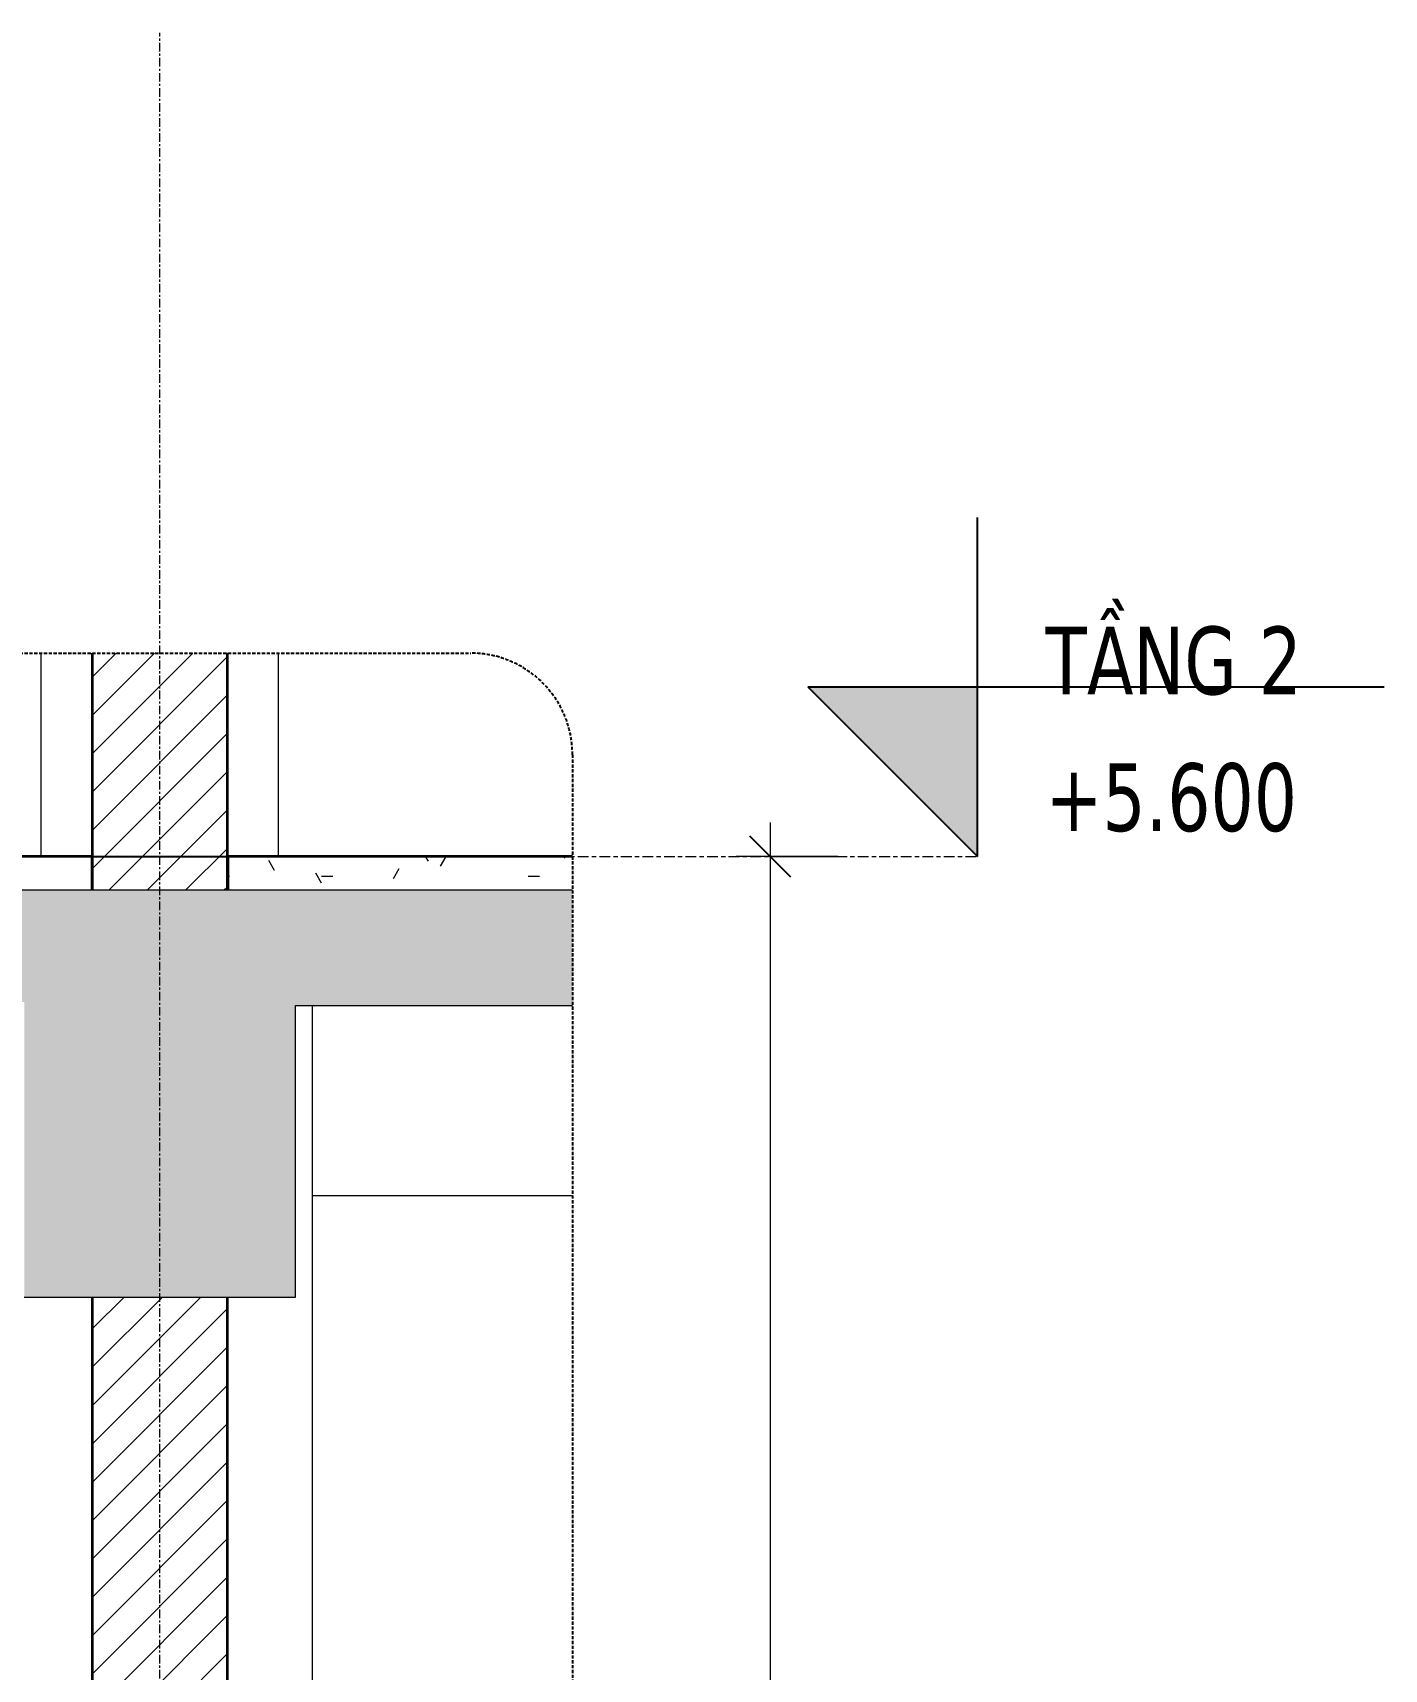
# Model space of a CAD drawing. Header units: millimetres. Extents: x 50254 to 245170, y 481 to 78637.
# Drawn here: x 115089 to 117082, y 4401 to 6815 of the extents above; entities that cross this region are included whole.
import ezdxf

# ---------------------------------------------------------------- set-up
doc = ezdxf.new("R2010")
doc.units = ezdxf.units.MM
for name, pattern in [('Centre', [31.75, 6.35, -4.7625, 15.875, -4.7625]), ('Grid Line', [22.225, 12.7, -3.175, 3.175, -3.175]), ('Hidden', [7.14375, 4.7625, -2.38125]), ('IMPORT-CENTER _2_', [40.64, 25.4, -5.08, 5.08, -5.08])]:
    doc.linetypes.add(name, pattern=pattern)
for name, color, linetype, lineweight in [('0-4', 90, 'Continuous', 5), ('A-ANNO-DIMS', 211, 'Continuous', 9), ('A-ANNO-DIMS-50', 211, 'Continuous', 9), ('A-DETL-GENF', 92, 'Continuous', 18), ('A-DETL-GENF-4', 92, 'Hidden', 25), ('A-DETL-GENF-5', 9, 'Continuous', 18), ('A-DETL-THIN', 151, 'Continuous', 18), ('A-FLOR-FNSH-1', 250, 'Continuous', 35), ('A-FLOR-LEVL', 51, 'Continuous', 9), ('A-FLOR-LEVL-1', 51, 'Continuous', 25), ('A-FLOR-LEVL-2', 51, 'Centre', 9), ('A-FLOR-PATT-3', 67, 'Continuous', 18), ('A-WALL-4', 250, 'Continuous', 35), ('A-WALL-PATT-2', 111, 'Continuous', 18), ('G-IMPT', 8, 'Continuous', 18), ('G-IMPT-4', 8, 'IMPORT-CENTER _2_', 18), ('M-EQPM', 50, 'Continuous', 18), ('M-EQPM-2', 50, 'Continuous', 25), ('S-BEAM-1', 7, 'Continuous', 18), ('S-COLS-8', 7, 'Continuous', 18), ('S-GRID-1', 1, 'Grid Line', 9)]:
    doc.layers.add(name, color=color, linetype=linetype, lineweight=lineweight)
doc.styles.add('Tahoma_B_1', font='tahomabd.ttf', dxfattribs={"width": 0.85, "height": 100})
doc.styles.add('UTM Avo', font='', dxfattribs={"width": 0.9, "height": 125})
doc.styles.get('UTM Avo').set_extended_font_data('UTM Avo')
doc.dimstyles.new('1_Dim_chi_tiet_2_5', dxfattribs={"dimscale": 304.8, "dimtxt": 124.912619, "dimasz": 0.19685, "dimexe": 0.164042, "dimexo": 0.0625, "dimgap": 0.016404, "dimtad": 1, "dimdec": 0, "dimrnd": 5, "dimzin": 0, "dimdsep": 46, "dimtxsty": 'UTM Avo', "dimblk1": 'OBLIQUE', "dimblk2": 'OBLIQUE', "dimsah": 1, "dimcen": 0.09, "dimdle": 0.164042, "dimazin": 0, "dimtfac": 1, "dimtdec": 4, "dimtix": 1, "dimtmove": 0, "dimatfit": 3, "dimfxl": 0.328084, "dimfxlon": 1, "dimtvp": 1, "dimtolj": 1, "dimtzin": 0, "dimarcsym": 2})
pattern_1 = [(45, (112637.905, 15375), (-28.28427, 28.28427), [])]

# ---------------------------------------------------------------- blocks, each defined once
blk = doc.blocks.new('NCV_TKTC_KET CAU_rvt-5-TKCS_CĂN HỘ LOẠI 1 - MẶT CẮT 4')
at = {"layer": 'S-BEAM-1'}
blk.add_line((61177.6, 5100), (61561, 5100), dxfattribs=at)
at = {"layer": 'S-COLS-8'}
for p, q in [((60777.6, 5600), (60777.6, 5900)), ((61127.6, 5600), (61127.6, 5900)), ((61177.6, 2200), (61177.6, 5380))]:
    blk.add_line(p, q, dxfattribs=at)
blk = doc.blocks.new('NCV_TKTC_TANG 2_rvt-3-TKCS_CĂN HỘ LOẠI 1 - MẶT CẮT 4')
at = {"layer": 'A-FLOR-PATT-3'}
h = blk.add_hatch(dxfattribs=at)
h.set_pattern_fill('FP_14', color=256, style=0, pattern_type=2)
h.set_pattern_definition([(0, (58313.93, 15375), (203.2, 50.8), [16.764, -135.636, 16.764, -135.636, -812.8]), (0, (58313.93, 15375), (203.2, 50.8), [-304.8, 16.764, -288.036, 16.764, -135.636, -355.6]), (0, (58313.93, 15375), (203.2, 50.8), [-762, 16.764, -84.836, 16.764, -237.236]), (120, (58390.13, 15400.4), (-145.5941, 150.57636), [16.764, -135.636, 16.764, -135.636, -812.8]), (120, (58390.13, 15400.4), (-145.5941, 150.57636), [-304.8, 16.764, -288.036, 16.764, -135.636, -355.6]), (120, (58390.13, 15400.4), (-145.5941, 150.57636), [-762, 16.764, -84.836, 16.764, -237.236]), (240, (58415.53, 15502), (-57.6059, -201.37636), [16.764, -135.636, 16.764, -135.636, -812.8]), (240, (58415.53, 15502), (-57.6059, -201.37636), [-304.8, 16.764, -288.036, 16.764, -135.636, -355.6]), (240, (58415.53, 15502), (-57.6059, -201.37636), [-762, 16.764, -84.836, 16.764, -237.236])])
h.paths.add_polyline_path([(61052.6, 5550), (61561, 5550), (61561, 5600), (61052.6, 5600)])
at = {"layer": 'A-FLOR-FNSH-1'}
for p, q in [((60852.6, 5600), (57852.6, 5600)), ((60852.6, 5550), (60852.6, 5600)), ((61561, 5600), (61052.6, 5600)), ((61052.6, 5600), (61052.6, 5550))]:
    blk.add_line(p, q, dxfattribs=at)
blk = doc.blocks.new('TKTC_XREF_251221_MB TANG 2-7 - TKTC_XREF_260130_MB TANG 2-5_dwg_$cc-V112-TKCS_CĂN HỘ LOẠI 1 - MẶT CẮT 4')
at = {"layer": 'G-IMPT-4'}
for p, q in [((53005.9, 5600), (52884.8, 5600)), ((52945, 5600), (52945.7, 5600))]:
    blk.add_line(p, q, dxfattribs=at)
at = {"layer": 'M-EQPM'}
for p, q in [((52900.3, 5600), (52900.3, 5600)), ((52945.3, 5600), (52945.1, 5600)), ((52945.1, 5600), (52945.6, 5600)), ((52945.6, 5600), (52945.3, 5600))]:
    blk.add_line(p, q, dxfattribs=at)
blk = doc.blocks.new('TKTC_XREF_251221_MB TANG 2-7 - TKTC_XREF_260130_MB TANG 2-5_dwg_CUM U_DN100-V113-TKCS_CĂN HỘ LOẠI 1 - MẶT CẮT 4')
at = {"layer": 'G-IMPT'}
for p, q in [((52881.3, 5600), (52882.1, 5600)), ((52882.1, 5600), (52881.3, 5600)), ((52881.3, 5600), (52881.3, 5600)), ((52881.4, 5600), (52882.2, 5600)), ((52882.2, 5600), (52881.4, 5600)), ((52881.4, 5600), (52881.4, 5600)), ((52883.3, 5600), (52883.3, 5600)), ((52883.4, 5600), (52883.4, 5600)), ((52884.8, 5600), (52884.8, 5600)), ((52884.9, 5600), (52884.9, 5600)), ((52886.4, 5600), (52886.4, 5600)), ((52886.5, 5600), (52886.5, 5600)), ((52887.1, 5600), (52887.1, 5600)), ((52887.1, 5600), (52887.1, 5600)), ((52887.1, 5600), (52887.1, 5600)), ((52890.9, 5600), (52887.1, 5600)), ((52890.9, 5600), (52887.1, 5600)), ((52887.2, 5600), (52887.2, 5600)), ((52887.2, 5600), (52887.3, 5600)), ((52891, 5600), (52887.2, 5600)), ((52887.3, 5600), (52887.3, 5600)), ((52891, 5600), (52887.3, 5600)), ((52892.4, 5600), (52943.7, 5600)), ((52892.6, 5600), (52943.9, 5600)), ((52943.9, 5600), (52943.7, 5600)), ((52943.9, 5600), (52943.7, 5600)), ((52943.9, 5600), (52943.8, 5600))]:
    blk.add_line(p, q, dxfattribs=at)
at = {"layer": 'G-IMPT', "flags": 128}
for points in [[(52886.4, 5600), (52882.1, 5600), (52882.1, 5600), (52886.4, 5600)], [(52886.5, 5600), (52882.2, 5600), (52882.2, 5600), (52886.5, 5600)], [(52887.1, 5600), (52890.9, 5600), (52890.9, 5600), (52887.1, 5600)], [(52887.3, 5600), (52891, 5600), (52891, 5600), (52887.2, 5600)], [(52890.9, 5600), (52890.9, 5600), (52892.4, 5600), (52892.4, 5600), (52890.9, 5600), (52890.9, 5600)], [(52891, 5600), (52891, 5600), (52892.5, 5600), (52892.6, 5600), (52891, 5600), (52891, 5600)], [(52892.4, 5600), (52943.7, 5600), (52943.8, 5600)], [(52892.6, 5600), (52943.9, 5600), (52943.9, 5600)]]:
    blk.add_lwpolyline(points, dxfattribs=at)
blk = doc.blocks.new('TKTC_XREF_251221_MB TANG 2-7 - TKTC_XREF_251221_MB TANG 2-7-2039446-TKCS_CĂN HỘ LOẠI 1 - MẶT CẮT 4')
at = {"layer": 'M-EQPM'}
for p, q in [((61053.6, 5600), (61093.4, 5600)), ((61093.4, 5600), (61053.6, 5600)), ((61093.6, 5600), (61213.4, 5600)), ((61213.4, 5600), (61093.6, 5600))]:
    blk.add_line(p, q, dxfattribs=at)
at = {"layer": 'M-EQPM-2'}
for p, q in [((57652.6, 5600), (61127.6, 5600)), ((61127.6, 5600), (61561, 5600))]:
    blk.add_line(p, q, dxfattribs=at)
for name in ['TKTC_XREF_251221_MB TANG 2-7 - TKTC_XREF_260130_MB TANG 2-5_dwg_CUM U_DN100-V113-TKCS_CĂN HỘ LOẠI 1 - MẶT CẮT 4', 'TKTC_XREF_251221_MB TANG 2-7 - TKTC_XREF_260130_MB TANG 2-5_dwg_$cc-V112-TKCS_CĂN HỘ LOẠI 1 - MẶT CẮT 4']:
    blk.add_blockref(name, (8201, 0))
blk = doc.blocks.new('BORDER VIEW - BORDER VIEW-3678985-TKCS_CĂN HỘ LOẠI 1 - MẶT CẮT 4')
at = {"layer": 'A-DETL-GENF-4'}
for p, q in [((52137.6, 5900), (61411, 5900)), ((61561, 5750), (61561, 1690))]:
    blk.add_line(p, q, dxfattribs=at)
blk.add_arc((61411, 5750), 150, 0, 90, dxfattribs=at)
blk = doc.blocks.new('Level - CAO ĐỘ LEVEL-350587-TKCS_CĂN HỘ LOẠI 1 - MẶT CẮT 4')
at = {"layer": 'A-FLOR-LEVL'}
blk.add_hatch(color=256, dxfattribs=at).paths.add_polyline_path([(62158.2, 2450), (62158.2, 2200), (61908.2, 2450)])
at = {"layer": 'A-FLOR-LEVL-1'}
for p, q in [((62158.2, 2200), (62158.2, 2700)), ((61908.2, 2450), (62158.2, 2200)), ((61908.2, 2450), (62758.2, 2450))]:
    blk.add_line(p, q, dxfattribs=at)
blk = doc.blocks.new('DIMBLOCK69-TKCS_CĂN HỘ LOẠI 1 - MẶT CẮT 4')
at = {"layer": 'A-ANNO-DIMS-50'}
for p, q in [((116176.5, 5650), (116176.5, 2150)), ((116276.5, 5600), (116126.5, 5600)), ((116176.5, 5600), (116276.5, 5600)), ((116276.5, 2200), (116126.5, 2200)), ((116176.5, 2200), (116276.5, 2200))]:
    blk.add_line(p, q, dxfattribs=at)
at = {"layer": 'A-ANNO-DIMS-50', "lineweight": 25}
for p, q in [((116176.5, 5600), (116146.5, 5630)), ((116176.5, 5600), (116206.5, 5570)), ((116176.5, 2200), (116146.5, 2230)), ((116176.5, 2200), (116206.5, 2170))]:
    blk.add_line(p, q, dxfattribs=at)
at = {"layer": 'A-ANNO-DIMS-50', "color": 0, "insert": (116014.1, 3728.8), "char_height": 125, "width": 410.824, "attachment_point": 1, "rotation": 90, "line_spacing_factor": 1.110334, "style": 'UTM Avo'}
blk.add_mtext('3400', dxfattribs=at)
blk = doc.blocks.new('_Oblique')
at = {"color": 0, "linetype": 'ByBlock', "lineweight": -2}
blk.add_line((-0.5, -0.5), (0.5, 0.5), dxfattribs=at)

msp = doc.modelspace()

# ---------------------------------------------------------------- hatches: boundary and pattern name
at = {"layer": 'A-DETL-GENF-5'}
h = msp.add_hatch(dxfattribs=at)
h.set_pattern_fill('FP_13', color=256, style=0, pattern_type=2)
h.set_pattern_definition([(50, (112637.9, 15375), (364.368, -31.878), [38.1, -419.1]), (355, (112637.9, 15375), (-70.486, 382.113), [30.48, -335.28]), (100.451, (112668.27, 15372.34), (293.885, 350.233), [32.38, -356.18]), (46.184, (112637.9, 15476.6), (542.158, -84.086), [57.15, -628.65]), (96.636, (112683.1, 15469.6), (474.805, 494.855), [48.57, -534.27]), (351.184, (112637.9, 15476.6), (474.81, 494.85), [45.72, -502.92]), (21, (112688.7, 15451.2), (303.2285, -204.5305), [38.1, -419.1]), (326, (112688.7, 15451.2), (123.604, 368.376), [30.48, -335.28]), (71.451, (112713.97, 15434.16), (426.834, 163.843), [32.38, -356.18]), (37.5, (112637.9, 15375), (6.1766, 169.1102), [3.353, -327.863, 3.353, -337.007, -336.55]), (37.5, (112637.9, 15375), (6.1766, 169.1102), [-671.576, 3.353, -333.197]), (7.5, (112637.9, 15375), (133.639, 200.3615), [3.353, -190.703, 3.353, -320.243, -128.27]), (7.5, (112637.9, 15375), (133.639, 200.3615), [-517.652, 3.353, -124.917]), (327.5, (112524.62, 15375), (271.1818, -11.4584), [3.353, -123.647, 3.353, -392.887, -525.78]), (327.5, (112524.62, 15375), (271.1818, -11.4584), [-523.24, 3.353, -522.427]), (317.5, (112473.82, 15375), (296.2585, 50.853), [3.353, -161.747, 3.353, -259.791, -373.38]), (317.5, (112473.82, 15375), (296.2585, 50.853), [-428.244, 3.353, -370.027]), (45, (112637.9, 15375), (-125.7236, 125.7236), []), (45, (112637.9, 15565.5), (-125.7236, 125.7236), [])])
h.paths.add_polyline_path([(106876.6, 4950), (107276.6, 4950), (107276.6, 5385), (110176.4, 5385), (110176.6, 5330), (111976.4, 5330), (111976.4, 5150), (112176.5, 5150), (112176.6, 5385), (115076.6, 5385), (115076.6, 4950), (115476.6, 4950), (115477.1, 5380), (115885, 5380), (115885, 5550), (112176.4, 5550), (112176.4, 5500), (107276.6, 5500), (107276.6, 5550), (106311.5, 5550), (106311.5, 5380), (106876.6, 5380), (106876.6, 5032.5)])
at = {"layer": 'A-WALL-PATT-2'}
h = msp.add_hatch(dxfattribs=at)
h.set_pattern_fill('FP_12', color=256, style=0, pattern_type=2)
h.set_pattern_definition(pattern_1)
h.paths.add_polyline_path([(115376.5, 5550), (115376.5, 5900), (115176.5, 5900), (115176.5, 5550)])
h = msp.add_hatch(dxfattribs=at)
h.set_pattern_fill('FP_12', color=256, style=0, pattern_type=2)
h.set_pattern_definition(pattern_1)
h.paths.add_polyline_path([(115376.5, 2150), (115376.5, 4950), (115176.5, 4950), (115176.5, 2150)])

# ---------------------------------------------------------------- linework, layer by layer
at = {"layer": 'A-DETL-THIN'}
for p, q in [((115885, 5550), (112176.4, 5550)), ((115476.6, 4950), (115476.6, 5380)), ((115476.6, 5380), (115885, 5380)), ((115076.6, 4950), (115476.6, 4950))]:
    msp.add_line(p, q, dxfattribs=at)
at = {"layer": 'A-FLOR-LEVL-2'}
msp.add_line((105848.9, 5600), (116482.2, 5600), dxfattribs=at)
at = {"layer": 'A-WALL-4'}
for p, q in [((115176.5, 5900), (115176.5, 5550)), ((115376.5, 5550), (115376.5, 5900)), ((115176.5, 4950), (115176.5, 2150)), ((115376.5, 2150), (115376.5, 4950))]:
    msp.add_line(p, q, dxfattribs=at)
at = {"layer": 'S-GRID-1'}
for p, q in [((115276.5, 5565.2), (115276.5, 6815.2)), ((115276.5, 2231.4), (115276.5, 5565.2))]:
    msp.add_line(p, q, dxfattribs=at)

# ---------------------------------------------------------------- block references
at = {"layer": '0-4'}
for name in ['NCV_TKTC_KET CAU_rvt-5-TKCS_CĂN HỘ LOẠI 1 - MẶT CẮT 4', 'NCV_TKTC_TANG 2_rvt-3-TKCS_CĂN HỘ LOẠI 1 - MẶT CẮT 4']:
    msp.add_blockref(name, (54324, 0), dxfattribs=at)
at = {"layer": 'A-DETL-GENF'}
msp.add_blockref('BORDER VIEW - BORDER VIEW-3678985-TKCS_CĂN HỘ LOẠI 1 - MẶT CẮT 4', (54324, 0), dxfattribs=at)
at = {"layer": 'A-FLOR-LEVL-1'}
msp.add_blockref('Level - CAO ĐỘ LEVEL-350587-TKCS_CĂN HỘ LOẠI 1 - MẶT CẮT 4', (54324, 3400), dxfattribs=at)
at = {"layer": 'M-EQPM'}
msp.add_blockref('TKTC_XREF_251221_MB TANG 2-7 - TKTC_XREF_251221_MB TANG 2-7-2039446-TKCS_CĂN HỘ LOẠI 1 - MẶT CẮT 4', (54324, 0), dxfattribs=at)

# ---------------------------------------------------------------- texts
at = {"layer": 'A-FLOR-LEVL', "char_height": 100, "line_spacing_factor": 0.996129, "style": 'Tahoma_B_1'}
for s, insert, width, attachment_point in [('\\pt510,1020,1530,2040,2550,3060,3570,4080,4590,5100,5610,6120,6630,7140,7650,8160,8670,9180,9690,10200,10710,11220,11730,12240,12750,13260,13770,14280,14790,15300,15810,16320;TẦNG 2', (116582.5, 5837.2), 452.625, 7), ('\\pt212.5,425,637.5,850,1062.5,1275,1487.5,1700,1912.5,2125,2337.5,2550,2762.5,2975,3187.5,3400,3612.5,3825,4037.5,4250,4462.5,4675,4887.5,5100,5312.5,5525,5737.5,5950,6162.5,6375,6587.5,6800;+5.600', (116582.5, 5737.5), 441.575, 1)]:
    msp.add_mtext(s, dxfattribs=dict(at, insert=insert, width=width, attachment_point=attachment_point))

# ---------------------------------------------------------------- dimensions: what is measured, and where the dimension line sits
at = {"layer": 'A-ANNO-DIMS'}
dim = msp.add_linear_dim(base=(116176.5, 2200), p1=(116276.5, 5600), p2=(116276.5, 2200), angle=90, dimstyle='1_Dim_chi_tiet_2_5', override={"dimpost": '<>', "dimfxl": 3400}, dxfattribs=at)
dim.commit()
dim.dimension.update_dxf_attribs({"geometry": 'DIMBLOCK69-TKCS_CĂN HỘ LOẠI 1 - MẶT CẮT 4', "text_midpoint": (116106.8, 3900)})

doc.saveas('drawing.dxf')
